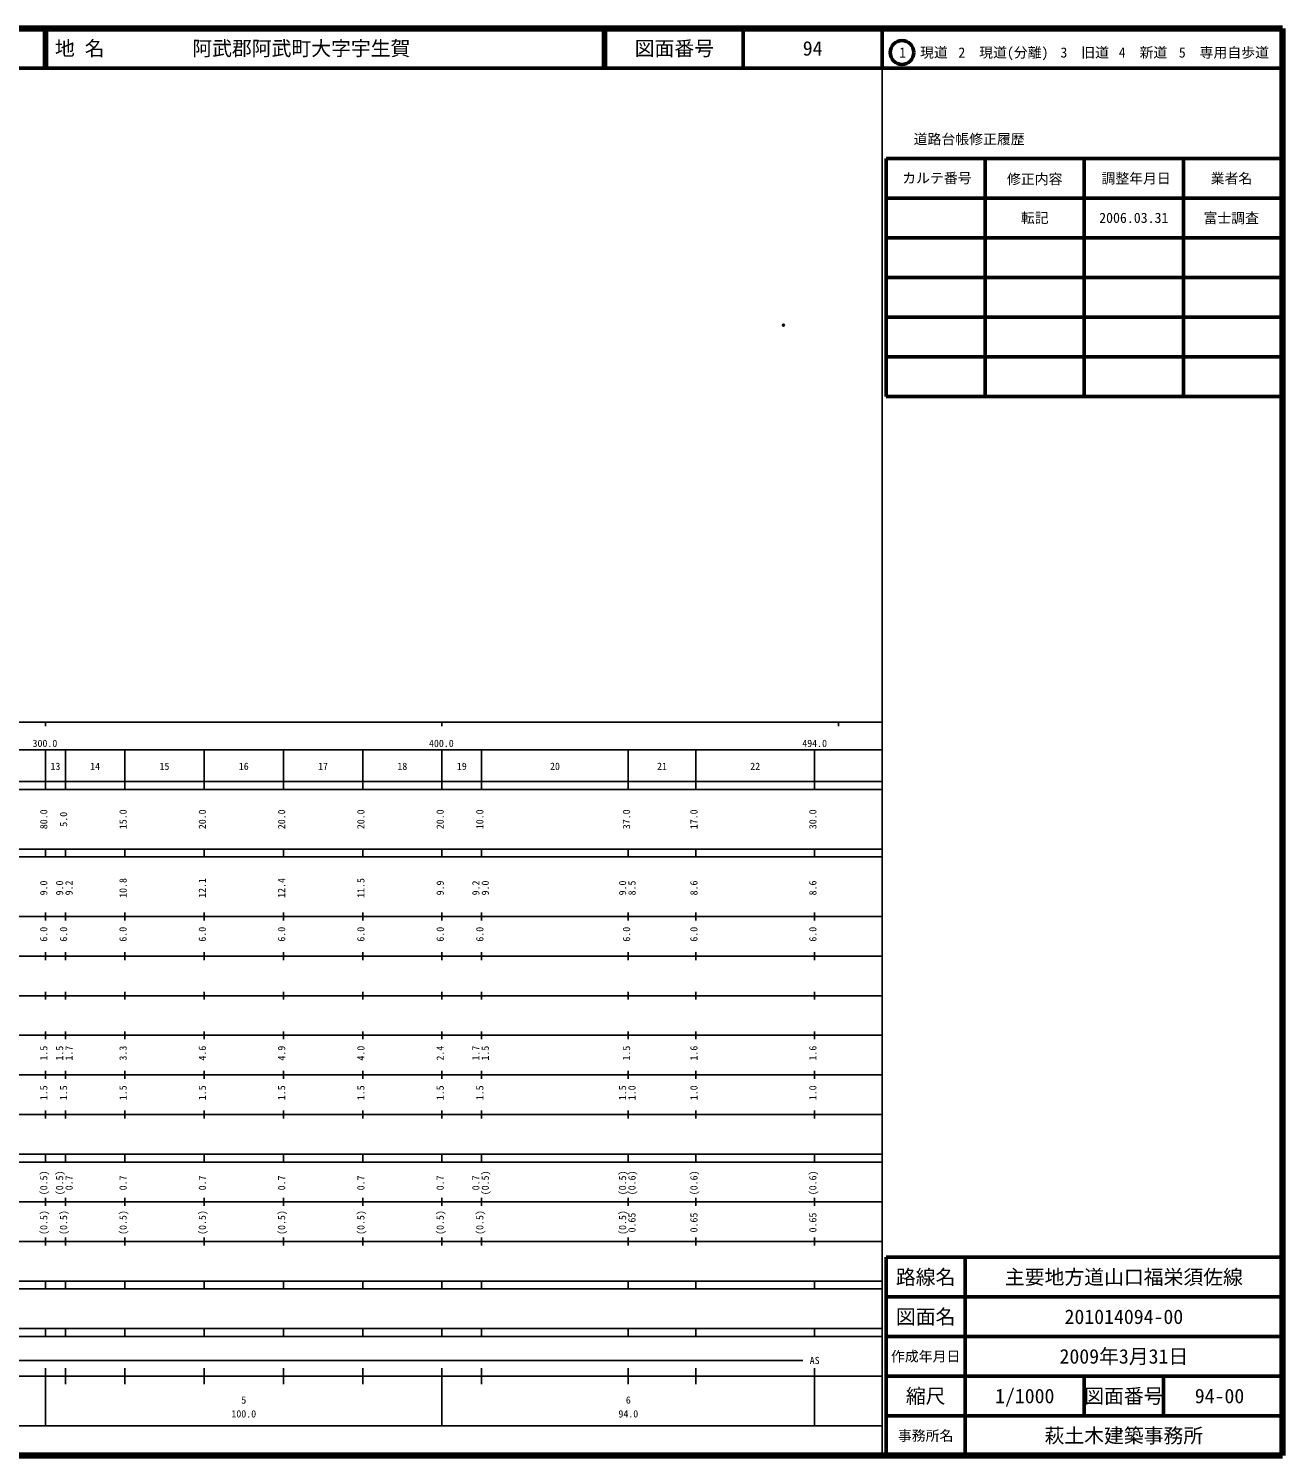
# Model space of a CAD drawing. Units: millimetres on the paper. Extents: x 40 to 680, y 20 to 380.
# Drawn here: x 363.7 to 680, y 20 to 380 of the extents above; entities that cross this region are included whole.
import ezdxf
from ezdxf.enums import TextEntityAlignment as Align

# ---------------------------------------------------------------- set-up
doc = ezdxf.new("R2010")
doc.units = ezdxf.units.MM
doc.header["$PDMODE"] = 32
doc.header["$PDSIZE"] = 0.5
doc.layers.add('M-OTRS', color=6, linetype='Continuous')
doc.layers.add('M-TTL-TXT', color=7, linetype='Continuous')
for name, color, linetype, lineweight in [('M-TTL', 2, 'Continuous', 140), ('M-TTL-BAND', 7, 'Continuous', 25), ('M-TTL-FRAM', 2, 'Continuous', 50), ('M-TTL-LINE', 7, 'Continuous', 50)]:
    doc.layers.add(name, color=color, linetype=linetype, lineweight=lineweight)
doc.styles.add('ＭＳ ゴシック', font='')
doc.styles.get('ＭＳ ゴシック').set_extended_font_data('MS Gothic')

msp = doc.modelspace()

# ---------------------------------------------------------------- linework, layer by layer
at = {"layer": 'M-OTRS'}
msp.add_point((554.127, 305.19), dxfattribs=at)
at = {"layer": 'M-TTL'}
for p, q in [((680, 380), (40, 380)), ((680, 20), (680, 380)), ((40, 20), (680, 20))]:
    msp.add_line(p, q, dxfattribs=at)
at = {"layer": 'M-TTL-BAND'}
for p, q in [((579, 20), (579, 370)), ((40, 205), (579, 205)), ((368, 205), (368, 204)), ((468, 205), (468, 204)), ((568, 205), (568, 204)), ((68, 198), (579, 198)), ((368, 188), (368, 198)), ((373, 188), (373, 198)), ((388, 188), (388, 198)), ((408, 188), (408, 198)), ((428, 188), (428, 198)), ((448, 188), (448, 198)), ((468, 188), (468, 198)), ((478, 188), (478, 198)), ((515, 188), (515, 198)), ((532, 188), (532, 198)), ((562, 188), (562, 198)), ((40, 190), (579, 190)), ((40, 188), (579, 188)), ((40, 173), (579, 173)), ((368, 171), (368, 173)), ((373, 171), (373, 173)), ((388, 171), (388, 173)), ((408, 171), (408, 173)), ((428, 171), (428, 173)), ((448, 171), (448, 173)), ((468, 171), (468, 173)), ((478, 171), (478, 173)), ((515, 171), (515, 173)), ((532, 171), (532, 173)), ((562, 171), (562, 173)), ((40, 171), (579, 171)), ((40, 156), (579, 156)), ((368, 155), (368, 157)), ((373, 155), (373, 157)), ((388, 155), (388, 157)), ((408, 155), (408, 157)), ((428, 155), (428, 157)), ((448, 155), (448, 157)), ((468, 155), (468, 157)), ((478, 155), (478, 157)), ((515, 155), (515, 157)), ((532, 155), (532, 157)), ((562, 155), (562, 157)), ((46, 146), (579, 146)), ((368, 145), (368, 147)), ((373, 145), (373, 147)), ((388, 145), (388, 147)), ((408, 145), (408, 147)), ((428, 145), (428, 147)), ((448, 145), (448, 147)), ((468, 145), (468, 147)), ((478, 145), (478, 147)), ((515, 145), (515, 147)), ((532, 145), (532, 147)), ((562, 145), (562, 147)), ((368, 135), (368, 137)), ((373, 135), (373, 137)), ((388, 135), (388, 137)), ((408, 135), (408, 137)), ((428, 135), (428, 137)), ((448, 135), (448, 137)), ((468, 135), (468, 137)), ((478, 135), (478, 137)), ((515, 135), (515, 137)), ((532, 135), (532, 137)), ((562, 135), (562, 137)), ((52, 136), (579, 136)), ((46, 126), (579, 126)), ((368, 125), (368, 127)), ((373, 125), (373, 127)), ((388, 125), (388, 127)), ((408, 125), (408, 127)), ((428, 125), (428, 127)), ((448, 125), (448, 127)), ((468, 125), (468, 127)), ((478, 125), (478, 127)), ((515, 125), (515, 127)), ((532, 125), (532, 127)), ((562, 125), (562, 127)), ((52, 116), (579, 116)), ((368, 115), (368, 117)), ((373, 115), (373, 117)), ((388, 115), (388, 117)), ((408, 115), (408, 117)), ((428, 115), (428, 117)), ((448, 115), (448, 117)), ((468, 115), (468, 117)), ((478, 115), (478, 117)), ((515, 115), (515, 117)), ((532, 115), (532, 117)), ((562, 115), (562, 117)), ((46, 106), (579, 106)), ((368, 105), (368, 107)), ((373, 105), (373, 107)), ((388, 105), (388, 107)), ((408, 105), (408, 107)), ((428, 105), (428, 107)), ((448, 105), (448, 107)), ((468, 105), (468, 107)), ((478, 105), (478, 107)), ((515, 105), (515, 107)), ((532, 105), (532, 107)), ((562, 105), (562, 107)), ((40, 96), (579, 96)), ((40, 94), (579, 94)), ((368, 94), (368, 96)), ((373, 94), (373, 96)), ((388, 94), (388, 96)), ((408, 94), (408, 96)), ((428, 94), (428, 96)), ((448, 94), (448, 96)), ((468, 94), (468, 96)), ((478, 94), (478, 96)), ((515, 94), (515, 96)), ((532, 94), (532, 96)), ((562, 94), (562, 96)), ((49, 84), (579, 84)), ((368, 83), (368, 85)), ((373, 83), (373, 85)), ((388, 83), (388, 85)), ((408, 83), (408, 85)), ((428, 83), (428, 85)), ((448, 83), (448, 85)), ((468, 83), (468, 85)), ((478, 83), (478, 85)), ((515, 83), (515, 85)), ((532, 83), (532, 85)), ((562, 83), (562, 85)), ((40, 74), (579, 74)), ((368, 73), (368, 75)), ((373, 73), (373, 75)), ((388, 73), (388, 75)), ((408, 73), (408, 75)), ((428, 73), (428, 75)), ((448, 73), (448, 75)), ((468, 73), (468, 75)), ((478, 73), (478, 75)), ((515, 73), (515, 75)), ((532, 73), (532, 75)), ((562, 73), (562, 75)), ((40, 64), (579, 64)), ((40, 62), (579, 62)), ((368, 62), (368, 64)), ((373, 62), (373, 64)), ((388, 62), (388, 64)), ((408, 62), (408, 64)), ((428, 62), (428, 64)), ((448, 62), (448, 64)), ((468, 62), (468, 64)), ((478, 62), (478, 64)), ((515, 62), (515, 64)), ((532, 62), (532, 64)), ((562, 62), (562, 64)), ((40, 52), (579, 52)), ((368, 50), (368, 52)), ((373, 50), (373, 52)), ((388, 50), (388, 52)), ((408, 50), (408, 52)), ((428, 50), (428, 52)), ((448, 50), (448, 52)), ((468, 50), (468, 52)), ((478, 50), (478, 52)), ((515, 50), (515, 52)), ((532, 50), (532, 52)), ((562, 50), (562, 52)), ((40, 50), (579, 50)), ((71, 44), (559, 44)), ((40, 40), (579, 40)), ((368, 27.5), (368, 42)), ((373, 38), (373, 42)), ((388, 38), (388, 42)), ((408, 38), (408, 42)), ((428, 38), (428, 42)), ((448, 38), (448, 42)), ((468, 27.5), (468, 42)), ((478, 38), (478, 42)), ((515, 38), (515, 42)), ((532, 38), (532, 42)), ((562, 27.5), (562, 42)), ((68, 27.5), (579, 27.5))]:
    msp.add_line(p, q, dxfattribs=at)
at = {"layer": 'M-TTL-FRAM'}
for p, q in [((580, 347.197), (580, 287.197)), ((580, 347.197), (680, 347.197)), ((580, 287.197), (680, 287.197)), ((680, 70), (580, 70)), ((580, 70), (580, 20))]:
    msp.add_line(p, q, dxfattribs=at)
at = {"layer": 'M-TTL-LINE'}
for p, q in [((367.75, 380), (367.75, 370)), ((368.25, 380), (368.25, 370)), ((508.747, 380), (508.747, 370)), ((509.247, 380), (509.247, 370)), ((543.997, 380), (543.997, 370)), ((579, 380), (579, 370)), ((40, 370), (680, 370)), ((605, 347.197), (605, 287.197)), ((630, 347.197), (630, 287.197)), ((655, 347.197), (655, 287.197)), ((580, 337.197), (680, 337.197)), ((580, 327.197), (680, 327.197)), ((580, 317.197), (680, 317.197)), ((580, 307.197), (680, 307.197)), ((580, 297.197), (680, 297.197)), ((600, 70), (600, 20)), ((680, 60), (580, 60)), ((680, 50), (580, 50)), ((680, 40), (580, 40)), ((630, 40), (630, 30)), ((650, 40), (650, 30)), ((680, 30), (580, 30))]:
    msp.add_line(p, q, dxfattribs=at)
msp.add_circle((584.031, 373.958), 3, dxfattribs=at)

# ---------------------------------------------------------------- texts
at = {"layer": 'M-TTL-BAND', "style": 'ＭＳ ゴシック'}
for s, p in [('300.0', (367.844, 198.195)), ('400.0', (467.844, 198.195)), ('494.0', (562, 198.195)), ('13', (370.5, 192.405)), ('14', (380.5, 192.405)), ('15', (398, 192.405)), ('16', (418, 192.405)), ('17', (438, 192.405)), ('18', (458, 192.405)), ('19', (473, 192.405)), ('20', (496.5, 192.405)), ('21', (523.5, 192.405)), ('22', (547, 192.405)), ('AS', (562, 42.5)), ('5', (418, 32.523)), ('6', (515, 32.523)), ('100.0', (418, 29.033)), ('94.0', (515, 29.033))]:
    msp.add_text(s, height=1.833, dxfattribs=at).set_placement(p, align=Align.BOTTOM_CENTER)
for s, p in [('80.0', (369, 180.5)), ('5.0', (374, 180.5)), ('15.0', (389, 180.5)), ('20.0', (409, 180.5)), ('20.0', (429, 180.5)), ('20.0', (449, 180.5)), ('20.0', (469, 180.5)), ('10.0', (479, 180.5)), ('37.0', (516, 180.5)), ('17.0', (533, 180.5)), ('30.0', (563, 180.5)), ('9.0', (369, 163.174)), ('9.0', (373, 163.174)), ('9.2', (375.37, 163.174)), ('10.8', (389, 163.174)), ('12.1', (409, 163.174)), ('12.4', (429, 163.174)), ('11.5', (449, 163.174)), ('9.9', (469, 163.174)), ('9.2', (478, 163.174)), ('9.0', (480.37, 163.174)), ('9.0', (515, 163.174)), ('8.5', (517.37, 163.174)), ('8.6', (533, 163.174)), ('8.6', (563, 163.174)), ('6.0', (369, 151.5)), ('6.0', (374, 151.5)), ('6.0', (389, 151.5)), ('6.0', (409, 151.5)), ('6.0', (429, 151.5)), ('6.0', (449, 151.5)), ('6.0', (469, 151.5)), ('6.0', (479, 151.5)), ('6.0', (516, 151.5)), ('6.0', (533, 151.5)), ('6.0', (563, 151.5)), ('1.5', (369, 121.5)), ('1.5', (373, 121.5)), ('1.7', (375.37, 121.5)), ('3.3', (389, 121.5)), ('4.6', (409, 121.5)), ('4.9', (429, 121.5)), ('4.0', (449, 121.5)), ('2.4', (469, 121.5)), ('1.7', (478, 121.5)), ('1.5', (480.37, 121.5)), ('1.5', (516, 121.5)), ('1.6', (533, 121.5)), ('1.6', (563, 121.5)), ('1.5', (369, 111.5)), ('1.5', (374, 111.5)), ('1.5', (389, 111.5)), ('1.5', (409, 111.5)), ('1.5', (429, 111.5)), ('1.5', (449, 111.5)), ('1.5', (469, 111.5)), ('1.5', (479, 111.5)), ('1.5', (515, 111.5)), ('1.0', (517.37, 111.5)), ('1.0', (533, 111.5)), ('1.0', (563, 111.5)), ('(0.5)', (369, 88.764)), ('(0.5)', (373, 88.764)), ('0.7', (375.37, 88.764)), ('0.7', (389, 88.764)), ('0.7', (409, 88.764)), ('0.7', (429, 88.764)), ('0.7', (449, 88.764)), ('0.7', (469, 88.764)), ('0.7', (478, 88.764)), ('(0.5)', (480.37, 88.764)), ('(0.5)', (515, 88.764)), ('(0.6)', (517.37, 88.764)), ('(0.6)', (533, 88.764)), ('(0.6)', (563, 88.764)), ('(0.5)', (369, 78.764)), ('(0.5)', (374, 78.764)), ('(0.5)', (389, 78.764)), ('(0.5)', (409, 78.764)), ('(0.5)', (429, 78.764)), ('(0.5)', (449, 78.764)), ('(0.5)', (469, 78.764)), ('(0.5)', (479, 78.764)), ('(0.5)', (515, 78.764)), ('0.65', (517.37, 78.764)), ('0.65', (533, 78.764)), ('0.65', (563, 78.764))]:
    msp.add_text(s, height=1.833, rotation=90, dxfattribs=at).set_placement(p, align=Align.BOTTOM_CENTER)
at = {"layer": 'M-TTL-TXT', "style": 'ＭＳ ゴシック'}
for s, p in [('地 名', (370.38, 375)), ('阿武郡阿武町大字宇生賀', (405.024, 375))]:
    msp.add_text(s, height=3.666, dxfattribs=at).set_placement(p, align=Align.MIDDLE_LEFT)
for s, height, p in [('図面番号', 3.666, (526.622, 375)), ('94', 3.666, (561.497, 375)), ('1\u3000現道', 2.566, (589.448, 373.958)), ('2\u3000現道(分離)', 2.566, (609.619, 373.958)), ('3\u3000旧道', 2.566, (630.121, 373.958)), ('4\u3000新道', 2.566, (644.824, 373.958)), ('5\u3000専用自歩道', 2.566, (665.228, 373.958)), ('道路台帳修正履歴', 2.566, (600.968, 352.113)), ('カルテ番号', 2.566, (592.839, 342.277)), ('修正内容', 2.566, (617.509, 342.023)), ('調整年月日', 2.566, (643.089, 342.197)), ('業者名', 2.566, (667.134, 342.197)), ('転記', 2.566, (617.5, 332.245)), ('2006.03.31', 2.566, (642.5, 332.245)), ('富士調査', 2.566, (667.077, 332.189)), ('路線名', 3.666, (590, 65)), ('路線名', 3.666, (590, 65)), ('主要地方道山口福栄須佐線', 3.666, (640, 65)), ('図面名', 3.666, (590, 55)), ('図面名', 3.666, (590, 55)), ('201014094-00', 3.666, (640, 55)), ('2009年3月31日', 3.666, (640, 45)), ('作成年月日', 2.566, (590, 45)), ('作成年月日', 2.566, (590, 45)), ('縮尺', 3.666, (590, 35)), ('縮尺', 3.666, (590, 35)), ('1/1000', 3.666, (615, 35)), ('図面番号', 3.666, (640, 35)), ('図面番号', 3.666, (640, 35)), ('94-00', 3.666, (664.125, 35)), ('事務所名', 2.566, (590, 25)), ('事務所名', 2.566, (590, 25)), ('萩土木建築事務所', 3.666, (640, 25))]:
    msp.add_text(s, height=height, dxfattribs=at).set_placement(p, align=Align.MIDDLE_CENTER)

doc.saveas('drawing.dxf')
